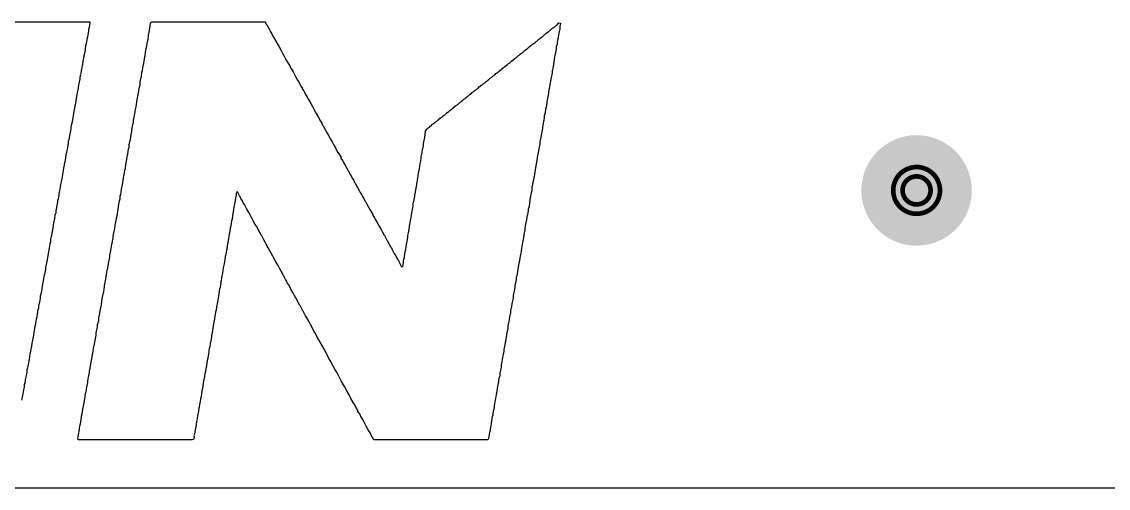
# Model space of a CAD drawing. Header units: inches. Extents: x 0 to 276, y 0 to 124.
# Drawn here: x 86.94 to 98.74, y 11.99 to 17.06 of the extents above; entities that cross this region are included whole.
import ezdxf

# ---------------------------------------------------------------- set-up
doc = ezdxf.new("R2010")
doc.units = ezdxf.units.IN
for name, color, linetype in [('Bottom Layer', 5, 'Continuous'), ('Drill Drawing', 1, 'Continuous'), ('Top Layer', 1, 'Continuous'), ('Top Overlay', 2, 'Continuous'), ('Via Holes', 16, 'Continuous')]:
    doc.layers.add(name, color=color, linetype=linetype)

msp = doc.modelspace()

# ---------------------------------------------------------------- hatches: boundary and pattern name
at = {"layer": 'Bottom Layer'}
h = msp.add_hatch(color=5, dxfattribs=at)
edge = h.paths.add_edge_path()
edge.add_arc((96.656, 15.228), 0.6, 0, 360)
at = {"layer": 'Top Layer'}
h = msp.add_hatch(color=1, dxfattribs=at)
edge = h.paths.add_edge_path()
edge.add_arc((96.656, 15.228), 0.6, 0, 360)
at = {"layer": 'Via Holes'}
h = msp.add_hatch(color=7, dxfattribs=at)
edge = h.paths.add_edge_path()
edge.add_arc((96.656, 15.228), 0.3, 0, 360)

# ---------------------------------------------------------------- linework, layer by layer
at = {"layer": 'Bottom Layer'}
msp.add_line((109.362, 11.994), (64.065, 11.994), dxfattribs=at)
at = {"layer": 'Drill Drawing'}
for points in [[(96.91, 15.228, 0.0508, 0.0508, 1), (96.402, 15.228, 0.0508, 0.0508, 1)], [(96.808, 15.228, 0.0508, 0.0508, 1), (96.504, 15.228, 0.0508, 0.0508, 1)], [(96.389, 15.228, 0.0254, 0.0254, 1), (96.415, 15.228, 0.0254, 0.0254, 1)], [(96.491, 15.228, 0.0254, 0.0254, 1), (96.516, 15.228, 0.0254, 0.0254, 1)], [(96.796, 15.228, 0.0254, 0.0254, 1), (96.821, 15.228, 0.0254, 0.0254, 1)], [(96.897, 15.228, 0.0254, 0.0254, 1), (96.923, 15.228, 0.0254, 0.0254, 1)]]:
    msp.add_lwpolyline(points, format="xyseb", close=True, dxfattribs=at)
at = {"layer": 'Top Layer'}
msp.add_line((109.362, 11.994), (31.043, 11.994), dxfattribs=at)
at = {"layer": 'Top Overlay'}
for p, q in [((86.434, 17.058), (87.67, 17.06)), ((87.668, 17.004), (87.665, 16.986)), ((87.671, 17.013), (87.668, 17.004)), ((87.67, 17.06), (87.674, 17.055)), ((87.674, 17.055), (87.671, 17.013)), ((88.326, 16.993), (88.329, 17.011)), ((88.329, 17.011), (88.332, 17.023)), ((88.332, 17.023), (88.335, 17.039)), ((88.335, 17.039), (88.338, 17.051)), ((88.338, 17.051), (88.347, 17.06)), ((88.347, 17.06), (89.576, 17.057)), ((89.576, 17.057), (89.587, 17.046)), ((89.587, 17.046), (89.59, 17.034)), ((89.59, 17.034), (89.599, 17.025)), ((89.599, 17.025), (89.626, 16.974)), ((92.702, 16.99), (92.717, 16.999)), ((92.717, 16.999), (92.723, 17.005)), ((92.723, 17.005), (92.729, 17.008)), ((92.729, 17.008), (92.738, 17.017)), ((92.738, 17.017), (92.744, 17.02)), ((92.744, 17.02), (92.771, 17.048)), ((92.771, 17.048), (92.786, 17.045)), ((92.782, 17.013), (92.779, 16.977)), ((92.785, 17.025), (92.782, 17.013)), ((92.788, 17.034), (92.785, 17.025)), ((92.786, 17.045), (92.788, 17.034)), ((87.646, 16.881), (87.639, 16.845)), ((87.649, 16.893), (87.646, 16.881)), ((87.653, 16.922), (87.649, 16.893)), ((87.656, 16.934), (87.653, 16.922)), ((87.659, 16.964), (87.656, 16.934)), ((87.662, 16.977), (87.659, 16.964)), ((87.665, 16.986), (87.662, 16.977)), ((88.308, 16.875), (88.311, 16.902)), ((88.311, 16.902), (88.314, 16.921)), ((88.314, 16.921), (88.317, 16.933)), ((88.317, 16.933), (88.32, 16.948)), ((88.32, 16.948), (88.323, 16.966)), ((88.323, 16.966), (88.326, 16.993)), ((89.626, 16.974), (89.632, 16.968)), ((89.632, 16.968), (89.635, 16.955)), ((89.635, 16.955), (89.647, 16.937)), ((89.647, 16.937), (89.65, 16.931)), ((89.65, 16.931), (89.671, 16.892)), ((89.671, 16.892), (89.695, 16.849)), ((92.559, 16.875), (92.597, 16.904)), ((92.597, 16.904), (92.606, 16.91)), ((92.606, 16.91), (92.609, 16.916)), ((92.609, 16.916), (92.614, 16.921)), ((92.614, 16.921), (92.62, 16.924)), ((92.62, 16.924), (92.629, 16.933)), ((92.629, 16.933), (92.644, 16.942)), ((92.644, 16.942), (92.661, 16.955)), ((92.661, 16.955), (92.679, 16.971)), ((92.679, 16.971), (92.686, 16.978)), ((92.686, 16.978), (92.692, 16.981)), ((92.692, 16.981), (92.702, 16.99)), ((92.762, 16.884), (92.756, 16.86)), ((92.767, 16.922), (92.762, 16.884)), ((92.77, 16.934), (92.767, 16.922)), ((92.773, 16.955), (92.77, 16.934)), ((92.776, 16.968), (92.773, 16.955)), ((92.779, 16.977), (92.776, 16.968)), ((87.626, 16.765), (87.623, 16.756)), ((87.629, 16.801), (87.626, 16.765)), ((87.636, 16.821), (87.629, 16.801)), ((87.639, 16.845), (87.636, 16.821)), ((88.284, 16.751), (88.287, 16.769)), ((88.287, 16.769), (88.29, 16.781)), ((88.29, 16.781), (88.293, 16.797)), ((88.293, 16.797), (88.296, 16.821)), ((88.296, 16.821), (88.299, 16.833)), ((88.299, 16.833), (88.304, 16.849)), ((88.304, 16.849), (88.308, 16.875)), ((89.695, 16.849), (89.72, 16.804)), ((89.72, 16.804), (89.732, 16.786)), ((89.732, 16.786), (89.756, 16.741)), ((92.405, 16.751), (92.432, 16.772)), ((92.432, 16.772), (92.449, 16.786)), ((92.449, 16.786), (92.467, 16.801)), ((92.467, 16.801), (92.472, 16.806)), ((92.472, 16.806), (92.478, 16.809)), ((92.478, 16.809), (92.484, 16.815)), ((92.484, 16.815), (92.49, 16.818)), ((92.49, 16.818), (92.496, 16.824)), ((92.496, 16.824), (92.502, 16.827)), ((92.502, 16.827), (92.511, 16.836)), ((92.511, 16.836), (92.517, 16.839)), ((92.517, 16.839), (92.523, 16.845)), ((92.523, 16.845), (92.529, 16.848)), ((92.529, 16.848), (92.553, 16.872)), ((92.553, 16.872), (92.559, 16.875)), ((92.742, 16.792), (92.739, 16.756)), ((92.75, 16.818), (92.742, 16.792)), ((92.753, 16.836), (92.75, 16.818)), ((92.756, 16.86), (92.753, 16.836)), ((87.602, 16.647), (87.599, 16.635)), ((87.608, 16.662), (87.602, 16.647)), ((87.611, 16.689), (87.608, 16.662)), ((87.614, 16.701), (87.611, 16.689)), ((87.617, 16.722), (87.614, 16.701)), ((87.62, 16.731), (87.617, 16.722)), ((87.623, 16.756), (87.62, 16.731)), ((88.261, 16.607), (88.272, 16.679)), ((88.272, 16.679), (88.275, 16.691)), ((88.275, 16.691), (88.281, 16.727)), ((88.281, 16.727), (88.284, 16.751)), ((89.756, 16.741), (89.768, 16.719)), ((89.768, 16.719), (89.786, 16.686)), ((89.786, 16.686), (89.798, 16.665)), ((89.798, 16.665), (89.816, 16.632)), ((92.257, 16.63), (92.269, 16.642)), ((92.269, 16.642), (92.275, 16.645)), ((92.275, 16.645), (92.287, 16.657)), ((92.287, 16.657), (92.293, 16.66)), ((92.293, 16.66), (92.299, 16.666)), ((92.299, 16.666), (92.305, 16.669)), ((92.305, 16.669), (92.311, 16.676)), ((92.311, 16.676), (92.317, 16.679)), ((92.317, 16.679), (92.332, 16.694)), ((92.332, 16.694), (92.338, 16.697)), ((92.338, 16.697), (92.345, 16.703)), ((92.345, 16.703), (92.351, 16.706)), ((92.351, 16.706), (92.36, 16.715)), ((92.36, 16.715), (92.366, 16.718)), ((92.366, 16.718), (92.375, 16.727)), ((92.375, 16.727), (92.381, 16.73)), ((92.381, 16.73), (92.391, 16.738)), ((92.391, 16.738), (92.394, 16.744)), ((92.394, 16.744), (92.405, 16.751)), ((92.72, 16.645), (92.711, 16.6)), ((92.724, 16.68), (92.72, 16.645)), ((92.727, 16.692), (92.724, 16.68)), ((92.73, 16.713), (92.727, 16.692)), ((92.733, 16.722), (92.73, 16.713)), ((92.736, 16.747), (92.733, 16.722)), ((92.739, 16.756), (92.736, 16.747)), ((87.582, 16.527), (87.577, 16.499)), ((87.588, 16.564), (87.582, 16.527)), ((87.593, 16.586), (87.588, 16.564)), ((87.596, 16.595), (87.593, 16.586)), ((87.599, 16.635), (87.596, 16.595)), ((88.24, 16.511), (88.248, 16.53)), ((88.248, 16.53), (88.251, 16.558)), ((88.251, 16.558), (88.254, 16.582)), ((88.254, 16.582), (88.261, 16.607)), ((89.816, 16.632), (89.832, 16.604)), ((89.832, 16.604), (89.847, 16.58)), ((89.847, 16.58), (89.854, 16.561)), ((89.854, 16.561), (89.862, 16.553)), ((89.862, 16.553), (89.883, 16.514)), ((92.119, 16.52), (92.121, 16.524)), ((92.121, 16.524), (92.127, 16.527)), ((92.127, 16.527), (92.136, 16.536)), ((92.136, 16.536), (92.142, 16.539)), ((92.142, 16.539), (92.148, 16.545)), ((92.148, 16.545), (92.154, 16.548)), ((92.154, 16.548), (92.163, 16.558)), ((92.163, 16.558), (92.169, 16.561)), ((92.169, 16.561), (92.178, 16.57)), ((92.178, 16.57), (92.184, 16.573)), ((92.184, 16.573), (92.196, 16.585)), ((92.196, 16.585), (92.202, 16.588)), ((92.202, 16.588), (92.211, 16.597)), ((92.211, 16.597), (92.217, 16.6)), ((92.217, 16.6), (92.223, 16.606)), ((92.223, 16.606), (92.23, 16.609)), ((92.23, 16.609), (92.236, 16.615)), ((92.236, 16.615), (92.242, 16.618)), ((92.242, 16.618), (92.251, 16.627)), ((92.251, 16.627), (92.257, 16.63)), ((92.699, 16.527), (92.696, 16.509)), ((92.702, 16.542), (92.699, 16.527)), ((92.705, 16.554), (92.702, 16.542)), ((92.708, 16.573), (92.705, 16.554)), ((92.711, 16.6), (92.708, 16.573)), ((87.562, 16.42), (87.556, 16.384)), ((87.565, 16.432), (87.562, 16.42)), ((87.568, 16.453), (87.565, 16.432)), ((87.571, 16.465), (87.568, 16.453)), ((87.577, 16.499), (87.571, 16.483)), ((87.571, 16.483), (87.574, 16.474)), ((87.574, 16.474), (87.571, 16.465)), ((88.22, 16.379), (88.223, 16.406)), ((88.223, 16.406), (88.226, 16.424)), ((88.226, 16.424), (88.229, 16.44)), ((88.229, 16.44), (88.233, 16.452)), ((88.233, 16.452), (88.236, 16.47)), ((88.236, 16.47), (88.24, 16.511)), ((89.883, 16.514), (89.901, 16.48)), ((89.901, 16.48), (89.913, 16.459)), ((89.913, 16.459), (89.931, 16.426)), ((89.931, 16.426), (89.944, 16.405)), ((91.969, 16.4), (91.981, 16.412)), ((91.981, 16.412), (91.987, 16.415)), ((91.987, 16.415), (91.997, 16.424)), ((91.997, 16.424), (92.003, 16.427)), ((92.003, 16.427), (92.012, 16.436)), ((92.012, 16.436), (92.018, 16.44)), ((92.018, 16.44), (92.024, 16.446)), ((92.024, 16.446), (92.03, 16.449)), ((92.03, 16.449), (92.036, 16.455)), ((92.036, 16.455), (92.042, 16.458)), ((92.042, 16.458), (92.057, 16.473)), ((92.057, 16.473), (92.063, 16.476)), ((92.063, 16.476), (92.072, 16.485)), ((92.072, 16.485), (92.078, 16.488)), ((92.078, 16.488), (92.087, 16.497)), ((92.087, 16.497), (92.093, 16.5)), ((92.093, 16.5), (92.102, 16.509)), ((92.102, 16.509), (92.109, 16.512)), ((92.109, 16.512), (92.119, 16.52)), ((92.68, 16.415), (92.676, 16.399)), ((92.685, 16.456), (92.68, 16.415)), ((92.689, 16.47), (92.685, 16.456)), ((92.692, 16.482), (92.689, 16.47)), ((92.696, 16.509), (92.692, 16.482)), ((87.541, 16.314), (87.538, 16.281)), ((87.547, 16.329), (87.541, 16.314)), ((87.55, 16.341), (87.547, 16.329)), ((87.553, 16.371), (87.55, 16.341)), ((87.556, 16.384), (87.553, 16.371)), ((88.204, 16.281), (88.208, 16.315)), ((88.208, 16.315), (88.211, 16.331)), ((88.211, 16.331), (88.214, 16.349)), ((88.214, 16.349), (88.217, 16.361)), ((88.217, 16.361), (88.22, 16.379)), ((89.944, 16.405), (89.974, 16.35)), ((89.974, 16.35), (89.98, 16.344)), ((89.98, 16.344), (89.983, 16.332)), ((89.983, 16.332), (89.995, 16.314)), ((89.995, 16.314), (89.998, 16.308)), ((89.998, 16.308), (90.019, 16.269)), ((91.821, 16.282), (91.833, 16.294)), ((91.833, 16.294), (91.839, 16.297)), ((91.839, 16.297), (91.848, 16.306)), ((91.848, 16.306), (91.854, 16.309)), ((91.854, 16.309), (91.86, 16.315)), ((91.86, 16.315), (91.866, 16.318)), ((91.866, 16.318), (91.873, 16.325)), ((91.873, 16.325), (91.879, 16.328)), ((91.879, 16.328), (91.888, 16.337)), ((91.888, 16.337), (91.894, 16.34)), ((91.894, 16.34), (91.909, 16.355)), ((91.909, 16.355), (91.915, 16.358)), ((91.915, 16.358), (91.924, 16.367)), ((91.924, 16.367), (91.93, 16.37)), ((91.93, 16.37), (91.936, 16.376)), ((91.936, 16.376), (91.942, 16.379)), ((91.942, 16.379), (91.948, 16.385)), ((91.948, 16.385), (91.954, 16.388)), ((91.954, 16.388), (91.963, 16.397)), ((91.963, 16.397), (91.969, 16.4)), ((92.659, 16.297), (92.656, 16.285)), ((92.665, 16.334), (92.659, 16.297)), ((92.668, 16.358), (92.665, 16.334)), ((92.671, 16.376), (92.668, 16.358)), ((92.676, 16.399), (92.671, 16.376)), ((87.518, 16.17), (87.512, 16.146)), ((87.528, 16.231), (87.518, 16.17)), ((87.531, 16.249), (87.528, 16.231)), ((87.535, 16.272), (87.531, 16.249)), ((87.538, 16.281), (87.535, 16.272)), ((88.181, 16.164), (88.184, 16.182)), ((88.184, 16.182), (88.187, 16.194)), ((88.187, 16.194), (88.193, 16.231)), ((88.193, 16.231), (88.196, 16.255)), ((88.196, 16.255), (88.204, 16.281)), ((90.019, 16.269), (90.031, 16.247)), ((90.031, 16.247), (90.049, 16.217)), ((90.049, 16.217), (90.074, 16.172)), ((90.074, 16.172), (90.092, 16.138)), ((91.679, 16.167), (91.694, 16.182)), ((91.694, 16.182), (91.7, 16.185)), ((91.7, 16.185), (91.709, 16.194)), ((91.709, 16.194), (91.715, 16.197)), ((91.715, 16.197), (91.724, 16.207)), ((91.724, 16.207), (91.73, 16.21)), ((91.73, 16.21), (91.739, 16.219)), ((91.739, 16.219), (91.745, 16.222)), ((91.745, 16.222), (91.753, 16.226)), ((91.753, 16.226), (91.756, 16.232)), ((91.756, 16.232), (91.767, 16.24)), ((91.767, 16.24), (91.773, 16.246)), ((91.773, 16.246), (91.779, 16.249)), ((91.779, 16.249), (91.785, 16.255)), ((91.785, 16.255), (91.791, 16.258)), ((91.791, 16.258), (91.8, 16.267)), ((91.8, 16.267), (91.806, 16.27)), ((91.806, 16.27), (91.815, 16.279)), ((91.815, 16.279), (91.821, 16.282)), ((92.638, 16.179), (92.632, 16.131)), ((92.641, 16.197), (92.638, 16.179)), ((92.644, 16.21), (92.641, 16.197)), ((92.647, 16.225), (92.644, 16.21)), ((92.65, 16.243), (92.647, 16.225)), ((92.653, 16.267), (92.65, 16.243)), ((92.656, 16.285), (92.653, 16.267)), ((87.497, 16.064), (87.494, 16.037)), ((87.5, 16.082), (87.497, 16.064)), ((87.505, 16.105), (87.5, 16.082)), ((87.509, 16.122), (87.505, 16.105)), ((87.512, 16.146), (87.509, 16.122)), ((88.161, 16.045), (88.166, 16.073)), ((88.166, 16.073), (88.169, 16.092)), ((88.169, 16.092), (88.178, 16.137)), ((88.178, 16.137), (88.181, 16.164)), ((90.092, 16.138), (90.116, 16.096)), ((90.116, 16.096), (90.134, 16.063)), ((90.134, 16.063), (90.158, 16.02)), ((91.531, 16.049), (91.546, 16.064)), ((91.546, 16.064), (91.552, 16.067)), ((91.552, 16.067), (91.561, 16.076)), ((91.561, 16.076), (91.567, 16.079)), ((91.567, 16.079), (91.573, 16.085)), ((91.573, 16.085), (91.579, 16.089)), ((91.579, 16.089), (91.585, 16.095)), ((91.585, 16.095), (91.591, 16.098)), ((91.591, 16.098), (91.6, 16.107)), ((91.6, 16.107), (91.606, 16.11)), ((91.606, 16.11), (91.618, 16.122)), ((91.618, 16.122), (91.624, 16.125)), ((91.624, 16.125), (91.633, 16.134)), ((91.633, 16.134), (91.64, 16.137)), ((91.64, 16.137), (91.649, 16.146)), ((91.649, 16.146), (91.655, 16.149)), ((91.655, 16.149), (91.661, 16.155)), ((91.661, 16.155), (91.667, 16.158)), ((91.667, 16.158), (91.673, 16.164)), ((91.673, 16.164), (91.679, 16.167)), ((92.618, 16.06), (92.612, 16.039)), ((92.621, 16.069), (92.618, 16.06)), ((92.624, 16.111), (92.621, 16.069)), ((92.632, 16.131), (92.624, 16.111)), ((87.476, 15.946), (87.47, 15.916)), ((87.479, 15.958), (87.476, 15.946)), ((87.482, 15.977), (87.479, 15.958)), ((87.494, 16.037), (87.482, 15.977)), ((88.133, 15.883), (88.142, 15.943)), ((88.142, 15.943), (88.148, 15.967)), ((88.148, 15.967), (88.151, 15.995)), ((88.151, 15.995), (88.154, 16.007)), ((88.154, 16.007), (88.158, 16.023)), ((88.158, 16.023), (88.161, 16.045)), ((90.158, 16.02), (90.18, 15.981)), ((90.18, 15.981), (90.195, 15.957)), ((90.195, 15.957), (90.202, 15.937)), ((90.202, 15.937), (90.21, 15.93)), ((91.382, 15.931), (91.394, 15.943)), ((91.394, 15.943), (91.4, 15.946)), ((91.4, 15.946), (91.41, 15.955)), ((91.41, 15.955), (91.416, 15.958)), ((91.416, 15.958), (91.422, 15.964)), ((91.422, 15.964), (91.428, 15.967)), ((91.428, 15.967), (91.437, 15.977)), ((91.437, 15.977), (91.443, 15.98)), ((91.443, 15.98), (91.452, 15.989)), ((91.452, 15.989), (91.458, 15.992)), ((91.458, 15.992), (91.47, 16.004)), ((91.47, 16.004), (91.476, 16.007)), ((91.476, 16.007), (91.485, 16.016)), ((91.485, 16.016), (91.491, 16.019)), ((91.491, 16.019), (91.497, 16.025)), ((91.497, 16.025), (91.503, 16.028)), ((91.503, 16.028), (91.509, 16.034)), ((91.509, 16.034), (91.515, 16.037)), ((91.515, 16.037), (91.525, 16.046)), ((91.525, 16.046), (91.531, 16.049)), ((92.596, 15.937), (92.593, 15.913)), ((92.599, 15.955), (92.596, 15.937)), ((92.603, 15.978), (92.599, 15.955)), ((92.606, 15.987), (92.603, 15.978)), ((92.609, 16.017), (92.606, 15.987)), ((92.612, 16.039), (92.609, 16.017)), ((87.455, 15.828), (87.449, 15.795)), ((87.458, 15.84), (87.455, 15.828)), ((87.461, 15.856), (87.458, 15.84)), ((87.464, 15.874), (87.461, 15.856)), ((87.467, 15.898), (87.464, 15.874)), ((87.47, 15.916), (87.467, 15.898)), ((88.121, 15.81), (88.124, 15.834)), ((88.124, 15.834), (88.127, 15.853)), ((88.127, 15.853), (88.13, 15.865)), ((88.13, 15.865), (88.133, 15.883)), ((90.21, 15.93), (90.234, 15.884)), ((90.234, 15.884), (90.252, 15.851)), ((90.252, 15.851), (90.264, 15.83)), ((90.264, 15.83), (90.295, 15.775)), ((91.313, 15.804), (91.323, 15.872)), ((91.323, 15.872), (91.335, 15.893)), ((91.335, 15.893), (91.346, 15.904)), ((91.346, 15.904), (91.352, 15.907)), ((91.352, 15.907), (91.361, 15.916)), ((91.361, 15.916), (91.367, 15.919)), ((91.367, 15.919), (91.376, 15.928)), ((91.376, 15.928), (91.382, 15.931)), ((92.578, 15.828), (92.574, 15.804)), ((92.584, 15.865), (92.578, 15.828)), ((92.587, 15.877), (92.584, 15.865)), ((92.593, 15.913), (92.587, 15.877)), ((87.435, 15.718), (87.431, 15.689)), ((87.438, 15.73), (87.435, 15.718)), ((87.441, 15.76), (87.438, 15.73)), ((87.446, 15.777), (87.441, 15.76)), ((87.449, 15.795), (87.446, 15.777)), ((88.101, 15.694), (88.104, 15.727)), ((88.104, 15.727), (88.107, 15.736)), ((88.107, 15.736), (88.11, 15.76)), ((88.11, 15.76), (88.113, 15.769)), ((88.113, 15.769), (88.116, 15.781)), ((88.116, 15.781), (88.121, 15.81)), ((90.295, 15.775), (90.307, 15.754)), ((90.307, 15.754), (90.322, 15.727)), ((90.322, 15.727), (90.328, 15.721)), ((90.328, 15.721), (90.331, 15.709)), ((90.331, 15.709), (90.343, 15.691)), ((91.292, 15.686), (91.295, 15.698)), ((91.295, 15.698), (91.298, 15.713)), ((91.298, 15.713), (91.301, 15.731)), ((91.301, 15.731), (91.304, 15.756)), ((91.304, 15.756), (91.31, 15.789)), ((91.31, 15.789), (91.313, 15.804)), ((92.555, 15.703), (92.552, 15.672)), ((92.559, 15.716), (92.555, 15.703)), ((92.562, 15.735), (92.559, 15.716)), ((92.565, 15.759), (92.562, 15.735)), ((92.574, 15.804), (92.565, 15.759)), ((87.409, 15.583), (87.406, 15.556)), ((87.416, 15.613), (87.409, 15.583)), ((87.422, 15.638), (87.416, 15.613)), ((87.425, 15.662), (87.422, 15.638)), ((87.428, 15.677), (87.425, 15.662)), ((87.431, 15.689), (87.428, 15.677)), ((88.077, 15.564), (88.081, 15.595)), ((88.081, 15.595), (88.084, 15.61)), ((88.084, 15.61), (88.087, 15.623)), ((88.087, 15.623), (88.096, 15.68)), ((88.096, 15.68), (88.101, 15.694)), ((90.343, 15.691), (90.367, 15.645)), ((90.367, 15.645), (90.379, 15.624)), ((90.379, 15.624), (90.4, 15.591)), ((90.4, 15.591), (90.403, 15.579)), ((91.273, 15.577), (91.276, 15.595)), ((91.276, 15.595), (91.279, 15.61)), ((91.279, 15.61), (91.282, 15.623)), ((91.282, 15.623), (91.286, 15.641)), ((91.286, 15.641), (91.289, 15.668)), ((91.289, 15.668), (91.292, 15.686)), ((92.535, 15.586), (92.529, 15.547)), ((92.54, 15.621), (92.535, 15.586)), ((92.546, 15.636), (92.54, 15.621)), ((92.549, 15.663), (92.546, 15.636)), ((92.552, 15.672), (92.549, 15.663)), ((87.39, 15.473), (87.387, 15.449)), ((87.393, 15.482), (87.39, 15.473)), ((87.397, 15.511), (87.393, 15.482)), ((87.4, 15.526), (87.397, 15.511)), ((87.403, 15.538), (87.4, 15.526)), ((87.406, 15.556), (87.403, 15.538)), ((88.054, 15.447), (88.062, 15.467)), ((88.062, 15.467), (88.066, 15.511)), ((88.066, 15.511), (88.071, 15.527)), ((88.071, 15.527), (88.077, 15.564)), ((90.403, 15.579), (90.419, 15.554)), ((90.419, 15.554), (90.422, 15.548)), ((90.422, 15.548), (90.431, 15.533)), ((90.431, 15.533), (90.455, 15.488)), ((90.455, 15.488), (90.47, 15.464)), ((90.47, 15.464), (90.476, 15.449)), ((91.252, 15.444), (91.255, 15.462)), ((91.255, 15.462), (91.264, 15.52)), ((91.264, 15.52), (91.27, 15.55)), ((91.27, 15.55), (91.273, 15.577)), ((92.52, 15.492), (92.514, 15.456)), ((92.523, 15.517), (92.52, 15.492)), ((92.526, 15.535), (92.523, 15.517)), ((92.529, 15.547), (92.526, 15.535)), ((87.37, 15.359), (87.364, 15.323)), ((87.373, 15.371), (87.37, 15.359)), ((87.378, 15.406), (87.373, 15.371)), ((87.381, 15.418), (87.378, 15.406)), ((87.384, 15.439), (87.381, 15.418)), ((87.387, 15.449), (87.384, 15.439)), ((88.036, 15.338), (88.039, 15.356)), ((88.039, 15.356), (88.042, 15.368)), ((88.042, 15.368), (88.045, 15.384)), ((88.045, 15.384), (88.051, 15.42)), ((88.051, 15.42), (88.054, 15.447)), ((90.476, 15.449), (90.479, 15.443)), ((90.479, 15.443), (90.485, 15.436)), ((90.485, 15.436), (90.528, 15.358)), ((90.528, 15.358), (90.543, 15.334)), ((91.233, 15.34), (91.236, 15.349)), ((91.236, 15.349), (91.239, 15.361)), ((91.239, 15.361), (91.243, 15.39)), ((91.243, 15.39), (91.246, 15.414)), ((91.246, 15.414), (91.249, 15.432)), ((91.249, 15.432), (91.252, 15.444)), ((92.497, 15.37), (92.494, 15.34)), ((92.5, 15.379), (92.497, 15.37)), ((92.505, 15.405), (92.5, 15.379)), ((92.508, 15.429), (92.505, 15.405)), ((92.511, 15.444), (92.508, 15.429)), ((92.514, 15.456), (92.511, 15.444)), ((87.349, 15.238), (87.34, 15.193)), ((87.352, 15.266), (87.349, 15.238)), ((87.354, 15.267), (87.352, 15.266)), ((87.357, 15.291), (87.354, 15.27)), ((87.354, 15.27), (87.354, 15.267)), ((87.361, 15.308), (87.357, 15.291)), ((87.364, 15.323), (87.361, 15.308)), ((88.016, 15.207), (88.019, 15.246)), ((88.019, 15.246), (88.022, 15.255)), ((88.022, 15.255), (88.03, 15.293)), ((88.03, 15.293), (88.033, 15.311)), ((88.033, 15.311), (88.036, 15.338)), ((90.543, 15.334), (90.55, 15.314)), ((90.55, 15.314), (90.558, 15.306)), ((90.558, 15.306), (90.582, 15.261)), ((90.582, 15.261), (90.6, 15.228)), ((90.6, 15.228), (90.612, 15.207)), ((91.211, 15.2), (91.216, 15.241)), ((91.216, 15.241), (91.219, 15.253)), ((91.219, 15.253), (91.223, 15.27)), ((91.223, 15.27), (91.227, 15.291)), ((91.227, 15.291), (91.233, 15.34)), ((92.475, 15.232), (92.472, 15.214)), ((92.478, 15.259), (92.475, 15.232)), ((92.481, 15.278), (92.478, 15.259)), ((92.491, 15.331), (92.481, 15.278)), ((92.494, 15.34), (92.491, 15.331)), ((87.323, 15.116), (87.32, 15.076)), ((87.331, 15.135), (87.323, 15.116)), ((87.337, 15.175), (87.331, 15.135)), ((87.34, 15.193), (87.337, 15.175)), ((87.99, 15.078), (87.996, 15.114)), ((87.996, 15.114), (88.003, 15.138)), ((88.003, 15.138), (88.006, 15.166)), ((88.006, 15.166), (88.01, 15.191)), ((88.01, 15.191), (88.016, 15.207)), ((89.252, 15.114), (89.246, 15.078)), ((89.257, 15.149), (89.252, 15.114)), ((89.26, 15.161), (89.257, 15.149)), ((89.263, 15.17), (89.26, 15.161)), ((89.266, 15.194), (89.263, 15.17)), ((89.27, 15.208), (89.266, 15.194)), ((89.279, 15.211), (89.27, 15.208)), ((89.29, 15.191), (89.279, 15.211)), ((89.302, 15.17), (89.29, 15.191)), ((89.311, 15.155), (89.302, 15.17)), ((89.317, 15.14), (89.311, 15.155)), ((89.326, 15.125), (89.317, 15.14)), ((89.338, 15.107), (89.326, 15.125)), ((90.612, 15.207), (90.63, 15.176)), ((90.63, 15.176), (90.636, 15.161)), ((90.636, 15.161), (90.649, 15.143)), ((90.649, 15.143), (90.67, 15.104)), ((91.192, 15.099), (91.195, 15.111)), ((91.195, 15.111), (91.198, 15.126)), ((91.198, 15.126), (91.201, 15.151)), ((91.201, 15.151), (91.204, 15.163)), ((91.204, 15.163), (91.207, 15.187)), ((91.207, 15.187), (91.211, 15.2)), ((92.453, 15.114), (92.45, 15.096)), ((92.456, 15.126), (92.453, 15.114)), ((92.466, 15.187), (92.456, 15.126)), ((92.469, 15.202), (92.466, 15.187)), ((92.472, 15.214), (92.469, 15.202)), ((87.307, 15.008), (87.304, 14.984)), ((87.31, 15.026), (87.307, 15.008)), ((87.313, 15.042), (87.31, 15.026)), ((87.317, 15.067), (87.313, 15.042)), ((87.32, 15.076), (87.317, 15.067)), ((87.971, 14.952), (87.981, 15.023)), ((87.981, 15.023), (87.983, 15.025)), ((87.983, 15.025), (87.987, 15.054)), ((87.987, 15.054), (87.99, 15.078)), ((89.237, 15.02), (89.228, 14.975)), ((89.24, 15.048), (89.237, 15.02)), ((89.243, 15.066), (89.24, 15.048)), ((89.246, 15.078), (89.243, 15.066)), ((89.341, 15.095), (89.338, 15.107)), ((89.354, 15.076), (89.341, 15.095)), ((89.378, 15.031), (89.354, 15.076)), ((89.402, 14.989), (89.378, 15.031)), ((90.67, 15.104), (90.676, 15.098)), ((90.676, 15.098), (90.683, 15.078)), ((90.683, 15.078), (90.688, 15.073)), ((90.688, 15.073), (90.715, 15.022)), ((90.715, 15.022), (90.727, 15.001)), ((90.727, 15.001), (90.748, 14.967)), ((91.172, 14.989), (91.175, 15.001)), ((91.175, 15.001), (91.18, 15.023)), ((91.18, 15.023), (91.183, 15.042)), ((91.183, 15.042), (91.186, 15.057)), ((91.186, 15.057), (91.189, 15.081)), ((91.189, 15.081), (91.192, 15.099)), ((92.432, 14.99), (92.429, 14.963)), ((92.435, 15.008), (92.432, 14.99)), ((92.438, 15.023), (92.435, 15.008)), ((92.443, 15.043), (92.438, 15.023)), ((92.446, 15.055), (92.443, 15.043)), ((92.45, 15.096), (92.446, 15.055)), ((87.282, 14.878), (87.272, 14.813)), ((87.285, 14.89), (87.282, 14.878)), ((87.288, 14.905), (87.285, 14.89)), ((87.291, 14.924), (87.288, 14.905)), ((87.296, 14.958), (87.291, 14.924)), ((87.301, 14.972), (87.296, 14.958)), ((87.304, 14.984), (87.301, 14.972)), ((87.945, 14.815), (87.954, 14.872)), ((87.954, 14.872), (87.957, 14.884)), ((87.957, 14.884), (87.96, 14.902)), ((87.96, 14.902), (87.963, 14.927)), ((87.963, 14.927), (87.971, 14.952)), ((89.213, 14.896), (89.21, 14.869)), ((89.22, 14.916), (89.213, 14.896)), ((89.225, 14.957), (89.22, 14.916)), ((89.228, 14.975), (89.225, 14.957)), ((89.42, 14.955), (89.402, 14.989)), ((89.435, 14.928), (89.42, 14.955)), ((89.472, 14.859), (89.435, 14.928)), ((90.748, 14.967), (90.751, 14.955)), ((90.751, 14.955), (90.767, 14.931)), ((90.767, 14.931), (90.77, 14.925)), ((90.77, 14.925), (90.779, 14.91)), ((90.779, 14.91), (90.803, 14.865)), ((91.152, 14.857), (91.155, 14.875)), ((91.155, 14.875), (91.158, 14.902)), ((91.158, 14.902), (91.161, 14.921)), ((91.161, 14.921), (91.164, 14.933)), ((91.164, 14.933), (91.168, 14.948)), ((91.168, 14.948), (91.172, 14.989)), ((92.416, 14.895), (92.408, 14.857)), ((92.419, 14.904), (92.416, 14.895)), ((92.422, 14.943), (92.419, 14.904)), ((92.429, 14.963), (92.422, 14.943)), ((87.263, 14.768), (87.258, 14.739)), ((87.266, 14.777), (87.263, 14.768)), ((87.269, 14.804), (87.266, 14.777)), ((87.272, 14.813), (87.269, 14.804)), ((87.933, 14.751), (87.942, 14.797)), ((87.942, 14.797), (87.945, 14.815)), ((89.196, 14.789), (89.19, 14.753)), ((89.199, 14.819), (89.196, 14.789)), ((89.207, 14.845), (89.199, 14.819)), ((89.21, 14.869), (89.207, 14.845)), ((89.484, 14.84), (89.472, 14.859)), ((89.499, 14.813), (89.484, 14.84)), ((89.515, 14.781), (89.499, 14.813)), ((89.528, 14.763), (89.515, 14.781)), ((89.532, 14.747), (89.528, 14.763)), ((90.803, 14.865), (90.818, 14.84)), ((90.818, 14.84), (90.842, 14.795)), ((90.842, 14.795), (90.854, 14.774)), ((90.854, 14.774), (90.872, 14.741)), ((91.131, 14.739), (91.134, 14.754)), ((91.134, 14.754), (91.137, 14.766)), ((91.137, 14.766), (91.14, 14.784)), ((91.14, 14.784), (91.143, 14.812)), ((91.143, 14.812), (91.146, 14.83)), ((91.146, 14.83), (91.149, 14.842)), ((91.149, 14.842), (91.152, 14.857)), ((92.393, 14.766), (92.381, 14.691)), ((92.396, 14.781), (92.393, 14.766)), ((92.399, 14.793), (92.396, 14.781)), ((92.402, 14.812), (92.399, 14.793)), ((92.405, 14.839), (92.402, 14.812)), ((92.408, 14.857), (92.405, 14.839)), ((87.242, 14.644), (87.236, 14.629)), ((87.246, 14.669), (87.242, 14.644)), ((87.249, 14.694), (87.246, 14.669)), ((87.252, 14.712), (87.249, 14.694)), ((87.255, 14.727), (87.252, 14.712)), ((87.258, 14.739), (87.255, 14.727)), ((87.912, 14.615), (87.915, 14.645)), ((87.915, 14.645), (87.918, 14.657)), ((87.918, 14.657), (87.924, 14.694)), ((87.924, 14.694), (87.927, 14.706)), ((87.927, 14.706), (87.93, 14.724)), ((87.93, 14.724), (87.933, 14.751)), ((89.17, 14.645), (89.167, 14.627)), ((89.174, 14.657), (89.17, 14.645)), ((89.178, 14.686), (89.174, 14.657)), ((89.181, 14.698), (89.178, 14.686)), ((89.184, 14.728), (89.181, 14.698)), ((89.19, 14.753), (89.184, 14.728)), ((89.538, 14.741), (89.532, 14.747)), ((89.55, 14.719), (89.538, 14.741)), ((89.565, 14.692), (89.55, 14.719)), ((89.584, 14.659), (89.565, 14.692)), ((89.59, 14.644), (89.584, 14.659)), ((89.599, 14.635), (89.59, 14.644)), ((90.872, 14.741), (90.879, 14.734)), ((90.879, 14.734), (90.882, 14.722)), ((90.882, 14.722), (90.888, 14.716)), ((90.888, 14.716), (90.897, 14.695)), ((90.897, 14.695), (90.9, 14.689)), ((90.9, 14.689), (90.906, 14.683)), ((90.906, 14.683), (90.93, 14.638)), ((90.93, 14.638), (90.945, 14.61)), ((91.107, 14.588), (91.116, 14.645)), ((91.116, 14.645), (91.119, 14.663)), ((91.119, 14.663), (91.122, 14.675)), ((91.122, 14.675), (91.125, 14.694)), ((91.125, 14.694), (91.128, 14.721)), ((91.128, 14.721), (91.131, 14.739)), ((92.372, 14.639), (92.367, 14.623)), ((92.375, 14.654), (92.372, 14.639)), ((92.378, 14.679), (92.375, 14.654)), ((92.381, 14.691), (92.378, 14.679)), ((87.219, 14.518), (87.216, 14.5)), ((87.222, 14.542), (87.219, 14.518)), ((87.225, 14.561), (87.222, 14.542)), ((87.229, 14.583), (87.225, 14.561)), ((87.232, 14.592), (87.229, 14.583)), ((87.236, 14.629), (87.232, 14.592)), ((87.891, 14.509), (87.894, 14.527)), ((87.894, 14.527), (87.897, 14.539)), ((87.897, 14.539), (87.903, 14.576)), ((87.903, 14.576), (87.906, 14.6)), ((87.906, 14.6), (87.912, 14.615)), ((89.149, 14.521), (89.146, 14.509)), ((89.152, 14.539), (89.149, 14.521)), ((89.155, 14.554), (89.152, 14.539)), ((89.16, 14.574), (89.155, 14.554)), ((89.163, 14.586), (89.16, 14.574)), ((89.167, 14.627), (89.163, 14.586)), ((89.602, 14.623), (89.599, 14.635)), ((89.614, 14.604), (89.602, 14.623)), ((89.662, 14.514), (89.614, 14.604)), ((90.945, 14.61), (90.951, 14.604)), ((90.951, 14.604), (90.959, 14.585)), ((90.959, 14.585), (90.963, 14.58)), ((90.963, 14.58), (90.975, 14.559)), ((90.975, 14.559), (90.981, 14.544)), ((90.981, 14.544), (90.984, 14.538)), ((90.984, 14.538), (90.997, 14.52)), ((90.997, 14.52), (91.018, 14.48)), ((91.093, 14.498), (91.096, 14.547)), ((91.096, 14.547), (91.099, 14.556)), ((91.099, 14.556), (91.104, 14.576)), ((91.104, 14.576), (91.107, 14.588)), ((92.352, 14.532), (92.346, 14.495)), ((92.357, 14.548), (92.352, 14.532)), ((92.36, 14.567), (92.357, 14.548)), ((92.364, 14.601), (92.36, 14.567)), ((92.367, 14.623), (92.364, 14.601)), ((87.201, 14.424), (87.195, 14.394)), ((87.207, 14.458), (87.201, 14.424)), ((87.21, 14.47), (87.207, 14.458)), ((87.216, 14.5), (87.21, 14.47)), ((87.871, 14.38), (87.874, 14.417)), ((87.874, 14.417), (87.877, 14.426)), ((87.877, 14.426), (87.882, 14.452)), ((87.882, 14.452), (87.888, 14.482)), ((87.888, 14.482), (87.891, 14.509)), ((89.131, 14.418), (89.125, 14.388)), ((89.134, 14.436), (89.131, 14.418)), ((89.137, 14.452), (89.134, 14.436)), ((89.14, 14.479), (89.137, 14.452)), ((89.146, 14.509), (89.14, 14.479)), ((89.671, 14.498), (89.662, 14.514)), ((89.695, 14.453), (89.671, 14.498)), ((89.72, 14.411), (89.695, 14.453)), ((89.738, 14.377), (89.72, 14.411)), ((91.018, 14.48), (91.024, 14.474)), ((91.024, 14.474), (91.031, 14.455)), ((91.031, 14.455), (91.036, 14.45)), ((91.036, 14.45), (91.062, 14.4)), ((91.062, 14.4), (91.074, 14.403)), ((91.074, 14.403), (91.078, 14.417)), ((91.078, 14.417), (91.081, 14.45)), ((91.081, 14.45), (91.084, 14.459)), ((91.084, 14.459), (91.087, 14.483)), ((91.087, 14.483), (91.093, 14.498)), ((92.332, 14.418), (92.329, 14.391)), ((92.335, 14.433), (92.332, 14.418)), ((92.338, 14.452), (92.335, 14.433)), ((92.342, 14.464), (92.338, 14.452)), ((92.346, 14.495), (92.342, 14.464)), ((87.177, 14.288), (87.164, 14.228)), ((87.18, 14.306), (87.177, 14.288)), ((87.183, 14.318), (87.18, 14.306)), ((87.186, 14.334), (87.183, 14.318)), ((87.189, 14.352), (87.186, 14.334)), ((87.192, 14.376), (87.189, 14.352)), ((87.195, 14.394), (87.192, 14.376)), ((87.842, 14.228), (87.851, 14.285)), ((87.851, 14.285), (87.854, 14.3)), ((87.854, 14.3), (87.857, 14.312)), ((87.857, 14.312), (87.86, 14.337)), ((87.86, 14.337), (87.865, 14.365)), ((87.865, 14.365), (87.871, 14.38)), ((89.11, 14.3), (89.107, 14.276)), ((89.113, 14.315), (89.11, 14.3)), ((89.116, 14.328), (89.113, 14.315)), ((89.125, 14.388), (89.116, 14.328)), ((89.753, 14.35), (89.738, 14.377)), ((89.777, 14.305), (89.753, 14.35)), ((89.782, 14.3), (89.777, 14.305)), ((89.789, 14.281), (89.782, 14.3)), ((92.308, 14.285), (92.305, 14.258)), ((92.314, 14.3), (92.308, 14.285)), ((92.32, 14.349), (92.314, 14.3)), ((92.326, 14.373), (92.32, 14.349)), ((92.329, 14.391), (92.326, 14.373)), ((87.155, 14.167), (87.152, 14.155)), ((87.164, 14.228), (87.155, 14.167)), ((87.83, 14.155), (87.833, 14.179)), ((87.833, 14.179), (87.836, 14.197)), ((87.836, 14.197), (87.839, 14.21)), ((87.839, 14.21), (87.842, 14.228)), ((89.09, 14.175), (89.084, 14.16)), ((89.093, 14.202), (89.09, 14.175)), ((89.099, 14.226), (89.093, 14.202)), ((89.102, 14.247), (89.096, 14.235)), ((89.096, 14.235), (89.099, 14.226)), ((89.107, 14.276), (89.102, 14.247)), ((89.801, 14.262), (89.789, 14.281)), ((89.804, 14.256), (89.801, 14.262)), ((89.816, 14.238), (89.804, 14.256)), ((89.82, 14.226), (89.816, 14.238)), ((89.835, 14.202), (89.82, 14.226)), ((89.859, 14.157), (89.835, 14.202)), ((92.29, 14.176), (92.287, 14.152)), ((92.293, 14.194), (92.29, 14.176)), ((92.296, 14.206), (92.293, 14.194)), ((92.299, 14.225), (92.296, 14.206)), ((92.305, 14.258), (92.299, 14.225)), ((87.134, 14.061), (87.131, 14.034)), ((87.137, 14.079), (87.134, 14.061)), ((87.142, 14.102), (87.137, 14.079)), ((87.145, 14.111), (87.142, 14.102)), ((87.149, 14.14), (87.145, 14.111)), ((87.152, 14.155), (87.149, 14.14)), ((87.804, 14.026), (87.81, 14.051)), ((87.81, 14.051), (87.819, 14.105)), ((87.819, 14.105), (87.823, 14.114)), ((87.823, 14.114), (87.826, 14.126)), ((87.826, 14.126), (87.83, 14.155)), ((89.068, 14.058), (89.065, 14.04)), ((89.071, 14.073), (89.068, 14.058)), ((89.074, 14.085), (89.071, 14.073)), ((89.077, 14.104), (89.074, 14.085)), ((89.08, 14.131), (89.077, 14.104)), ((89.084, 14.16), (89.08, 14.131)), ((89.883, 14.114), (89.859, 14.157)), ((89.892, 14.099), (89.883, 14.114)), ((89.898, 14.084), (89.892, 14.099)), ((89.904, 14.078), (89.898, 14.084)), ((89.907, 14.066), (89.904, 14.078)), ((89.913, 14.06), (89.907, 14.066)), ((89.956, 13.978), (89.913, 14.06)), ((92.272, 14.061), (92.269, 14.043)), ((92.275, 14.085), (92.272, 14.061)), ((92.278, 14.104), (92.275, 14.085)), ((92.284, 14.134), (92.278, 14.104)), ((92.287, 14.152), (92.284, 14.134)), ((87.113, 13.937), (87.108, 13.921)), ((87.116, 13.949), (87.113, 13.937)), ((87.119, 13.974), (87.116, 13.949)), ((87.122, 13.989), (87.119, 13.974)), ((87.125, 14.001), (87.122, 13.989)), ((87.128, 14.016), (87.125, 14.001)), ((87.131, 14.034), (87.128, 14.016)), ((87.788, 13.922), (87.791, 13.94)), ((87.791, 13.94), (87.794, 13.955)), ((87.794, 13.955), (87.797, 13.967)), ((87.797, 13.967), (87.8, 13.986)), ((87.8, 13.986), (87.804, 14.026)), ((89.052, 13.967), (89.048, 13.927)), ((89.056, 13.983), (89.052, 13.967)), ((89.059, 13.995), (89.056, 13.983)), ((89.062, 14.013), (89.059, 13.995)), ((89.065, 14.04), (89.062, 14.013)), ((89.962, 13.972), (89.956, 13.978)), ((89.989, 13.921), (89.962, 13.972)), ((92.246, 13.93), (92.243, 13.887)), ((92.252, 13.945), (92.246, 13.93)), ((92.26, 13.995), (92.252, 13.945)), ((92.263, 14.013), (92.26, 13.995)), ((92.269, 14.043), (92.263, 14.013)), ((87.093, 13.83), (87.09, 13.809)), ((87.096, 13.842), (87.093, 13.83)), ((87.099, 13.851), (87.096, 13.842)), ((87.102, 13.887), (87.099, 13.851)), ((87.105, 13.899), (87.102, 13.887)), ((87.108, 13.921), (87.105, 13.899)), ((87.768, 13.803), (87.771, 13.815)), ((87.771, 13.815), (87.774, 13.854)), ((87.774, 13.854), (87.78, 13.869)), ((87.78, 13.869), (87.785, 13.895)), ((87.785, 13.895), (87.788, 13.922)), ((89.025, 13.816), (89.022, 13.798)), ((89.028, 13.828), (89.025, 13.816)), ((89.031, 13.846), (89.028, 13.828)), ((89.037, 13.88), (89.031, 13.846)), ((89.04, 13.907), (89.037, 13.88)), ((89.048, 13.927), (89.04, 13.907)), ((89.992, 13.915), (89.989, 13.921)), ((90.004, 13.896), (89.992, 13.915)), ((90.01, 13.881), (90.004, 13.896)), ((90.019, 13.866), (90.01, 13.881)), ((90.031, 13.845), (90.019, 13.866)), ((90.056, 13.8), (90.031, 13.845)), ((92.234, 13.851), (92.223, 13.786)), ((92.237, 13.872), (92.234, 13.851)), ((92.243, 13.887), (92.237, 13.872)), ((87.078, 13.754), (87.068, 13.686)), ((87.081, 13.763), (87.078, 13.754)), ((87.084, 13.784), (87.081, 13.763)), ((87.09, 13.809), (87.084, 13.784)), ((87.745, 13.683), (87.748, 13.701)), ((87.748, 13.701), (87.751, 13.713)), ((87.751, 13.713), (87.754, 13.728)), ((87.754, 13.728), (87.757, 13.747)), ((87.757, 13.747), (87.76, 13.771)), ((87.76, 13.771), (87.764, 13.789)), ((87.764, 13.789), (87.768, 13.803)), ((89.007, 13.71), (89.004, 13.683)), ((89.016, 13.756), (89.007, 13.71)), ((89.019, 13.774), (89.016, 13.756)), ((89.022, 13.798), (89.019, 13.774)), ((90.071, 13.772), (90.056, 13.8)), ((90.089, 13.739), (90.071, 13.772)), ((90.11, 13.7), (90.089, 13.739)), ((90.119, 13.685), (90.11, 13.7)), ((92.214, 13.728), (92.205, 13.683)), ((92.217, 13.756), (92.214, 13.728)), ((92.22, 13.774), (92.217, 13.756)), ((92.223, 13.786), (92.22, 13.774)), ((87.048, 13.582), (87.045, 13.57)), ((87.051, 13.603), (87.048, 13.582)), ((87.055, 13.619), (87.051, 13.603)), ((87.059, 13.632), (87.055, 13.619)), ((87.062, 13.659), (87.059, 13.632)), ((87.065, 13.674), (87.062, 13.659)), ((87.068, 13.686), (87.065, 13.674)), ((87.726, 13.551), (87.729, 13.591)), ((87.729, 13.591), (87.732, 13.6)), ((87.732, 13.6), (87.739, 13.638)), ((87.739, 13.638), (87.742, 13.656)), ((87.742, 13.656), (87.745, 13.683)), ((88.981, 13.576), (88.978, 13.527)), ((88.986, 13.58), (88.981, 13.576)), ((88.989, 13.592), (88.986, 13.58)), ((88.992, 13.619), (88.989, 13.592)), ((88.995, 13.638), (88.992, 13.619)), ((88.998, 13.653), (88.995, 13.638)), ((89.001, 13.665), (88.998, 13.653)), ((89.004, 13.683), (89.001, 13.665)), ((90.122, 13.678), (90.119, 13.685)), ((90.137, 13.654), (90.122, 13.678)), ((90.14, 13.642), (90.137, 13.654)), ((90.152, 13.624), (90.14, 13.642)), ((90.177, 13.579), (90.152, 13.624)), ((90.201, 13.536), (90.177, 13.579)), ((92.187, 13.577), (92.184, 13.55)), ((92.19, 13.595), (92.187, 13.577)), ((92.193, 13.607), (92.19, 13.595)), ((92.202, 13.665), (92.193, 13.607)), ((92.205, 13.683), (92.202, 13.665)), ((87.028, 13.462), (87.025, 13.45)), ((87.031, 13.486), (87.028, 13.462)), ((87.034, 13.505), (87.031, 13.486)), ((87.04, 13.535), (87.034, 13.505)), ((87.045, 13.57), (87.04, 13.535)), ((87.7, 13.423), (87.706, 13.459)), ((87.706, 13.459), (87.712, 13.483)), ((87.712, 13.483), (87.715, 13.511)), ((87.715, 13.511), (87.72, 13.536)), ((87.72, 13.536), (87.726, 13.551)), ((88.966, 13.479), (88.963, 13.449)), ((88.969, 13.488), (88.966, 13.479)), ((88.972, 13.512), (88.969, 13.488)), ((88.978, 13.527), (88.972, 13.512)), ((90.219, 13.503), (90.201, 13.536)), ((90.249, 13.449), (90.219, 13.503)), ((92.168, 13.458), (92.164, 13.449)), ((92.171, 13.485), (92.168, 13.458)), ((92.174, 13.494), (92.171, 13.485)), ((92.177, 13.524), (92.174, 13.494)), ((92.181, 13.538), (92.177, 13.524)), ((92.184, 13.55), (92.181, 13.538)), ((87.007, 13.356), (87.001, 13.32)), ((87.012, 13.379), (87.007, 13.356)), ((87.015, 13.388), (87.012, 13.379)), ((87.018, 13.424), (87.015, 13.388)), ((87.021, 13.436), (87.018, 13.424)), ((87.025, 13.45), (87.021, 13.436)), ((87.68, 13.297), (87.691, 13.368)), ((87.691, 13.368), (87.694, 13.38)), ((87.694, 13.38), (87.697, 13.399)), ((87.697, 13.399), (87.7, 13.423)), ((88.947, 13.353), (88.944, 13.335)), ((88.95, 13.377), (88.947, 13.353)), ((88.953, 13.396), (88.95, 13.377)), ((88.956, 13.408), (88.953, 13.396)), ((88.96, 13.436), (88.956, 13.408)), ((88.963, 13.449), (88.96, 13.436)), ((90.276, 13.397), (90.249, 13.449)), ((90.289, 13.376), (90.276, 13.397)), ((90.293, 13.371), (90.289, 13.376)), ((90.301, 13.352), (90.293, 13.371)), ((90.316, 13.327), (90.301, 13.352)), ((92.148, 13.353), (92.145, 13.335)), ((92.151, 13.365), (92.148, 13.353)), ((92.155, 13.394), (92.151, 13.365)), ((92.158, 13.406), (92.155, 13.394)), ((92.161, 13.436), (92.158, 13.406)), ((92.164, 13.449), (92.161, 13.436)), ((86.989, 13.253), (86.983, 13.217)), ((86.992, 13.281), (86.989, 13.253)), ((86.998, 13.296), (86.992, 13.281)), ((87.001, 13.32), (86.998, 13.296)), ((87.664, 13.217), (87.667, 13.229)), ((87.667, 13.229), (87.67, 13.247)), ((87.67, 13.247), (87.673, 13.272)), ((87.673, 13.272), (87.68, 13.297)), ((88.924, 13.243), (88.921, 13.2)), ((88.928, 13.247), (88.924, 13.243)), ((88.931, 13.265), (88.928, 13.247)), ((88.934, 13.29), (88.931, 13.265)), ((88.938, 13.308), (88.934, 13.29)), ((88.941, 13.32), (88.938, 13.308)), ((88.944, 13.335), (88.941, 13.32)), ((90.337, 13.288), (90.316, 13.327)), ((90.361, 13.246), (90.337, 13.288)), ((90.391, 13.188), (90.361, 13.246)), ((92.127, 13.223), (92.124, 13.205)), ((92.13, 13.247), (92.127, 13.223)), ((92.133, 13.262), (92.13, 13.247)), ((92.136, 13.275), (92.133, 13.262)), ((92.139, 13.29), (92.136, 13.275)), ((92.142, 13.308), (92.139, 13.29)), ((92.145, 13.335), (92.142, 13.308)), ((86.963, 13.119), (86.96, 13.088)), ((86.968, 13.132), (86.963, 13.119)), ((86.974, 13.172), (86.968, 13.132)), ((86.977, 13.19), (86.974, 13.172)), ((86.98, 13.202), (86.977, 13.19)), ((86.983, 13.217), (86.98, 13.202)), ((87.642, 13.093), (87.646, 13.111)), ((87.646, 13.111), (87.652, 13.141)), ((87.652, 13.141), (87.655, 13.16)), ((87.655, 13.16), (87.664, 13.217)), ((88.907, 13.138), (88.898, 13.078)), ((88.91, 13.157), (88.907, 13.138)), ((88.918, 13.191), (88.91, 13.157)), ((88.921, 13.2), (88.918, 13.191)), ((90.407, 13.161), (90.391, 13.188)), ((90.431, 13.116), (90.407, 13.161)), ((90.443, 13.098), (90.431, 13.116)), ((92.11, 13.134), (92.101, 13.082)), ((92.113, 13.146), (92.11, 13.134)), ((92.116, 13.155), (92.113, 13.146)), ((92.119, 13.191), (92.116, 13.155)), ((92.124, 13.205), (92.119, 13.191)), ((86.944, 13.005), (86.941, 12.981)), ((86.947, 13.023), (86.944, 13.005)), ((86.95, 13.039), (86.947, 13.023)), ((86.954, 13.058), (86.95, 13.039)), ((86.957, 13.079), (86.954, 13.058)), ((86.96, 13.088), (86.957, 13.079)), ((87.626, 12.983), (87.629, 13.025)), ((87.629, 13.025), (87.635, 13.04)), ((87.635, 13.04), (87.639, 13.069)), ((87.639, 13.069), (87.642, 13.093)), ((88.883, 12.987), (88.877, 12.963)), ((88.889, 13.023), (88.883, 12.987)), ((88.892, 13.048), (88.889, 13.023)), ((88.895, 13.066), (88.892, 13.048)), ((88.898, 13.078), (88.895, 13.066)), ((90.47, 13.046), (90.443, 13.098)), ((90.491, 13.007), (90.47, 13.046)), ((90.5, 12.992), (90.491, 13.007)), ((90.503, 12.986), (90.5, 12.992)), ((90.512, 12.97), (90.503, 12.986)), ((92.086, 12.986), (92.083, 12.973)), ((92.089, 13.016), (92.086, 12.986)), ((92.095, 13.04), (92.089, 13.016)), ((92.101, 13.082), (92.095, 13.04)), ((86.937, 12.963), (86.933, 12.949)), ((86.941, 12.981), (86.937, 12.963)), ((87.6, 12.854), (87.603, 12.872)), ((87.603, 12.872), (87.606, 12.884)), ((87.606, 12.884), (87.612, 12.921)), ((87.612, 12.921), (87.62, 12.967)), ((87.62, 12.967), (87.626, 12.983)), ((88.863, 12.874), (88.86, 12.865)), ((88.866, 12.904), (88.863, 12.874)), ((88.871, 12.918), (88.866, 12.904)), ((88.874, 12.936), (88.871, 12.918)), ((88.877, 12.963), (88.874, 12.936)), ((90.537, 12.925), (90.512, 12.97)), ((90.552, 12.898), (90.537, 12.925)), ((90.573, 12.859), (90.552, 12.898)), ((92.066, 12.869), (92.063, 12.854)), ((92.069, 12.893), (92.066, 12.869)), ((92.075, 12.933), (92.069, 12.893)), ((92.078, 12.945), (92.075, 12.933)), ((92.083, 12.973), (92.078, 12.945)), ((87.58, 12.731), (87.585, 12.775)), ((87.585, 12.775), (87.593, 12.801)), ((87.593, 12.801), (87.597, 12.827)), ((87.597, 12.827), (87.6, 12.854)), ((88.841, 12.748), (88.835, 12.718)), ((88.845, 12.783), (88.841, 12.748)), ((88.848, 12.795), (88.845, 12.783)), ((88.851, 12.816), (88.848, 12.795)), ((88.854, 12.828), (88.851, 12.816)), ((88.857, 12.837), (88.854, 12.828)), ((88.86, 12.865), (88.857, 12.837)), ((90.585, 12.84), (90.573, 12.859)), ((90.588, 12.828), (90.585, 12.84)), ((90.6, 12.81), (90.588, 12.828)), ((90.603, 12.804), (90.6, 12.81)), ((90.615, 12.786), (90.603, 12.804)), ((90.618, 12.774), (90.615, 12.786)), ((90.633, 12.75), (90.618, 12.774)), ((90.655, 12.71), (90.633, 12.75)), ((92.043, 12.756), (92.039, 12.721)), ((92.046, 12.777), (92.043, 12.756)), ((92.051, 12.781), (92.046, 12.777)), ((92.054, 12.809), (92.051, 12.781)), ((92.057, 12.827), (92.054, 12.809)), ((92.06, 12.842), (92.057, 12.827)), ((92.063, 12.854), (92.06, 12.842)), ((87.552, 12.573), (87.561, 12.63)), ((87.561, 12.63), (87.564, 12.645)), ((87.564, 12.645), (87.57, 12.681)), ((87.57, 12.681), (87.573, 12.694)), ((87.573, 12.694), (87.576, 12.718)), ((87.576, 12.718), (87.58, 12.731)), ((88.82, 12.63), (88.816, 12.606)), ((88.823, 12.645), (88.82, 12.63)), ((88.826, 12.657), (88.823, 12.645)), ((88.835, 12.718), (88.826, 12.657)), ((90.67, 12.683), (90.655, 12.71)), ((90.682, 12.662), (90.67, 12.683)), ((90.7, 12.629), (90.682, 12.662)), ((92.025, 12.635), (92.022, 12.622)), ((92.03, 12.675), (92.025, 12.635)), ((92.033, 12.691), (92.03, 12.675)), ((92.036, 12.703), (92.033, 12.691)), ((92.039, 12.721), (92.036, 12.703)), ((87.544, 12.535), (87.549, 12.554)), ((87.549, 12.521), (87.544, 12.535)), ((87.549, 12.554), (87.552, 12.573)), ((88.786, 12.518), (87.549, 12.521)), ((88.8, 12.523), (88.786, 12.518)), ((88.803, 12.532), (88.8, 12.523)), ((88.809, 12.556), (88.803, 12.532)), ((88.812, 12.58), (88.806, 12.565)), ((88.806, 12.565), (88.809, 12.556)), ((88.816, 12.606), (88.812, 12.58)), ((90.712, 12.607), (90.7, 12.629)), ((90.748, 12.538), (90.712, 12.607)), ((90.765, 12.521), (90.748, 12.538)), ((91.984, 12.518), (90.765, 12.521)), ((91.997, 12.521), (91.984, 12.518)), ((92.007, 12.535), (91.997, 12.521)), ((92.018, 12.6), (92.007, 12.535)), ((92.022, 12.622), (92.018, 12.6))]:
    msp.add_line(p, q, dxfattribs=at)

doc.saveas('drawing.dxf')
